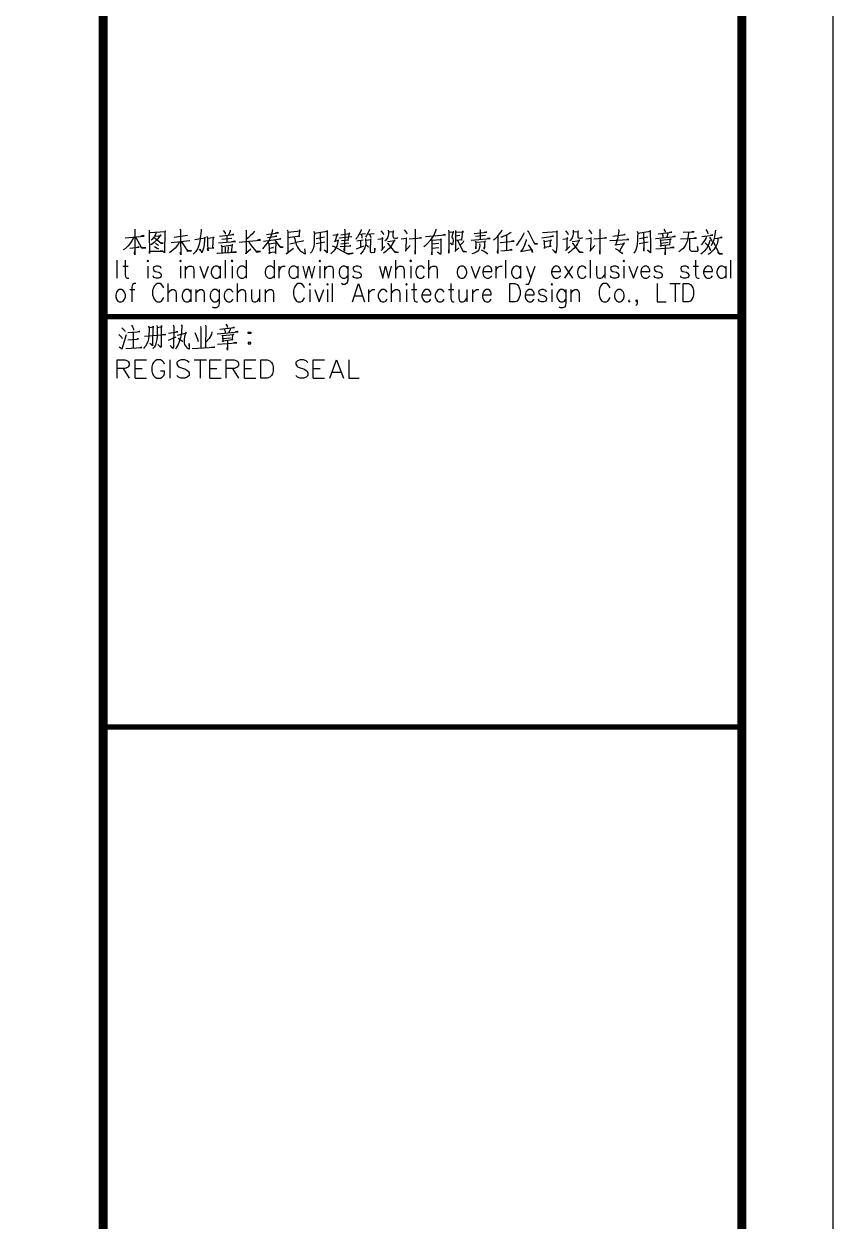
# Model space of a CAD drawing. Extents: x 1417642 to 3570900, y 124798 to 1191112.
# Drawn here: x 1605041 to 1618342, y 594271 to 613964 of the extents above; entities that cross this region are included whole.
import ezdxf

# ---------------------------------------------------------------- set-up
doc = ezdxf.new("R2010")
doc.units = 0
doc.header["$LTSCALE"] = 1000
doc.header["$MEASUREMENT"] = 0
doc.layers.add('PUB_TITLE', color=4, linetype='CONTINUOUS')
doc.layers.add('图戳', color=211, linetype='CONTINUOUS')

msp = doc.modelspace()

# ---------------------------------------------------------------- linework, layer by layer
at = {"layer": 'PUB_TITLE'}
msp.add_lwpolyline([(1417642.3, 507748.4), (1618342.3, 507748.4), (1618342.3, 633898.4), (1417642.3, 633898.4)], close=True, dxfattribs=at)
at = {"layer": 'PUB_TITLE', "const_width": 150}
msp.add_lwpolyline([(1421392.3, 509248.4), (1616842.3, 509248.4), (1616842.3, 632398.4), (1421392.3, 632398.4)], close=True, dxfattribs=at)
at = {"layer": '图戳'}
for p, q in [((1616842.3, 509248.4), (1616842.3, 632398.4)), ((1616842.3, 602398.4), (1606342.3, 602398.4))]:
    msp.add_line(p, q, dxfattribs=at)
for points, const_width in [([(1606342.3, 632398.4), (1606342.3, 509248.4)], 150), ([(1606342.3, 609148.4), (1616842.3, 609148.4)], 90), ([(1606342.3, 609148.4), (1616842.3, 609148.4)], 90), ([(1606342.3, 609148.4), (1616842.3, 609148.4)], 90), ([(1606342.3, 602398.4), (1616842.3, 602398.4)], 90)]:
    msp.add_lwpolyline(points, dxfattribs=dict(at, const_width=const_width))
for points in [[(1606704.4, 610443.4), (1607015.1, 610474.1), (1607004.8, 610481), (1606963.8, 610470.7)], [(1606861.4, 610586.8), (1606864.8, 610313.6), (1606864.8, 610166.8), (1606858, 610187.3), (1606864.8, 610231.7)], [(1607097, 610573.1), (1607100.4, 610532.2), (1607107.3, 610187.3), (1607103.8, 610224.9), (1607329.2, 610224.9), (1607315.5, 610228.3), (1607281.4, 610224.9)], [(1607103.8, 610532.2), (1607370.2, 610549.2), (1607359.9, 610559.5), (1607356.5, 610532.2), (1607353.1, 610231.7), (1607349.7, 610197.6), (1607325.8, 610224.9)], [(1607192.6, 610477.5), (1607206.3, 610474.1), (1607295, 610484.4), (1607284.8, 610494.6), (1607243.8, 610429.7), (1607213.1, 610399), (1607185.8, 610371.7), (1607155.1, 610347.8), (1607124.3, 610330.7)], [(1607209.7, 610528.8), (1607209.7, 610511.7), (1607182.4, 610460.5), (1607144.8, 610419.5), (1607131.2, 610405.8)], [(1607510.1, 610453.6), (1607728.7, 610487.8)], [(1607605.7, 610590.2), (1607612.6, 610573.1), (1607616, 610429.7), (1607619.4, 610166.8), (1607616, 610180.5), (1607616, 610211.2)], [(1607954, 610586.8), (1607954, 610559.5), (1607950.6, 610511.7), (1607940.4, 610443.4), (1607940.4, 610436.6), (1607930.1, 610388.8), (1607916.5, 610320.5), (1607892.6, 610265.8), (1607868.7, 610221.5), (1607841.3, 610190.7), (1607824.3, 610173.7)], [(1608046.2, 610474.1), (1608056.4, 610436.6), (1608059.9, 610313.6), (1608066.7, 610231.7), (1608059.9, 610265.8), (1608063.3, 610272.7), (1608162.3, 610282.9), (1608148.6, 610279.5), (1608155.5, 610460.5), (1608162.3, 610446.8), (1608152, 610443.4), (1608056.4, 610433.2)], [(1608257.9, 610474.1), (1608493.5, 610498), (1608476.4, 610501.4), (1608455.9, 610494.6)], [(1608315.9, 610566.3), (1608346.7, 610528.8), (1608350.1, 610504.9)], [(1608377.4, 610481), (1608374, 610371.7)], [(1608432, 610573.1), (1608432, 610556.1), (1608401.3, 610487.8)], [(1608688.1, 610576.6), (1608691.5, 610559.5), (1608691.5, 610180.5), (1608681.3, 610187.3), (1608770, 610265.8)], [(1608831.5, 610552.7), (1608797.4, 610511.7), (1608763.2, 610481), (1608729.1, 610446.8), (1608691.5, 610416.1)], [(1609125.1, 610580), (1609108.1, 610501.4), (1609097.8, 610467.3), (1609084.2, 610436.6), (1609073.9, 610405.8), (1609053.4, 610381.9), (1609029.5, 610344.4), (1609005.6, 610317.1), (1608985.2, 610289.7), (1608961.3, 610265.8)], [(1609026.1, 610501.4), (1609224.2, 610528.8), (1609207.1, 610532.2), (1609172.9, 610521.9)], [(1609046.6, 610450.2), (1609200.3, 610474.1), (1609186.6, 610474.1), (1609166.1, 610467.3)], [(1609367.6, 610573.1), (1609371, 610566.3), (1609381.2, 610545.8), (1609377.8, 610197.6), (1609350.5, 610180.5), (1609473.4, 610276.1)], [(1609381.2, 610539), (1609582.7, 610562.9), (1609572.4, 610576.6), (1609569, 610559.5), (1609558.8, 610467.3), (1609575.8, 610470.7), (1609381.2, 610446.8)], [(1609808, 610552.7), (1609814.8, 610515.1), (1609811.4, 610474.1), (1609811.4, 610405.8), (1609811.4, 610341), (1609804.6, 610303.4), (1609794.4, 610265.8), (1609777.3, 610231.7), (1609767, 610211.2), (1609753.4, 610194.1)], [(1609814.8, 610521.9), (1610026.5, 610556.1), (1610023.1, 610566.3), (1610023.1, 610518.5), (1610026.5, 610381.9), (1610026.5, 610310.2), (1610026.5, 610300), (1610026.5, 610252.2), (1610026.5, 610218), (1610026.5, 610201), (1609978.7, 610248.8), (1610023.1, 610211.2)], [(1609910.4, 610535.6), (1609917.3, 610269.3), (1609917.3, 610224.9), (1609913.9, 610245.4), (1609917.3, 610282.9)], [(1610118.7, 610491.2), (1610204.1, 610501.4), (1610193.8, 610508.3), (1610187, 610481), (1610152.9, 610381.9), (1610146, 610388.8), (1610214.3, 610405.8), (1610207.5, 610409.3), (1610197.3, 610358), (1610183.6, 610310.2), (1610166.5, 610279.5), (1610152.9, 610255.6), (1610125.6, 610221.5), (1610105.1, 610197.6), (1610088, 610183.9)], [(1610251.9, 610494.6), (1610398.7, 610515.1), (1610385, 610528.8), (1610368, 610405.8), (1610374.8, 610405.8), (1610262.1, 610395.6)], [(1610313.3, 610586.8), (1610316.8, 610562.9), (1610313.3, 610228.3), (1610306.5, 610252.2), (1610313.3, 610279.5)], [(1610586.5, 610583.4), (1610586.5, 610566.3), (1610542.1, 610487.8), (1610525, 610457.1), (1610504.5, 610436.6), (1610494.3, 610419.5)], [(1610555.8, 610504.9), (1610658.2, 610515.1)], [(1610583.1, 610504.9), (1610593.3, 610470.7), (1610596.7, 610460.5), (1610596.7, 610440)], [(1610719.7, 610583.4), (1610716.2, 610566.3), (1610695.8, 610521.9), (1610671.9, 610481), (1610654.8, 610453.6)], [(1610688.9, 610504.9), (1610798.2, 610515.1)], [(1610719.7, 610504.9), (1610740.1, 610467.3), (1610743.6, 610450.2)], [(1610907.4, 610562.9), (1610945, 610518.5), (1610951.8, 610498)], [(1611030.4, 610569.7), (1611033.8, 610542.4), (1611033.8, 610508.3), (1611026.9, 610477.5), (1611016.7, 610446.8), (1611006.5, 610426.3), (1610992.8, 610409.3), (1610975.7, 610395.6)], [(1611037.2, 610545.8), (1611122.5, 610549.2), (1611115.7, 610559.5), (1611105.5, 610535.6), (1611105.5, 610511.7), (1611105.5, 610491.2), (1611105.5, 610467.3), (1611108.9, 610457.1), (1611115.7, 610446.8), (1611129.4, 610443.4), (1611146.5, 610440), (1611166.9, 610440), (1611180.6, 610443.4), (1611187.4, 610450.2)], [(1611289.9, 610576.6), (1611317.2, 610545.8), (1611327.4, 610528.8), (1611334.2, 610508.3)], [(1611470.8, 610586.8), (1611474.2, 610562.9), (1611474.2, 610173.7), (1611470.8, 610201), (1611474.2, 610235.1)], [(1611812.3, 610590.2), (1611812.3, 610573.1), (1611791.8, 610518.5), (1611774.7, 610477.5), (1611754.2, 610450.2), (1611720.1, 610402.4), (1611668.8, 610347.8), (1611634.7, 610313.6), (1611614.2, 610296.6)], [(1611641.5, 610467.3), (1611969.3, 610494.6), (1611952.2, 610501.4)], [(1611952.2, 610501.4), (1611924.9, 610491.2)], [(1612020.5, 610569.7), (1612027.4, 610532.2), (1612027.4, 610190.7), (1612023.9, 610218), (1612027.4, 610248.8)], [(1612030.8, 610535.6), (1612109.3, 610542.4), (1612099.1, 610545.8), (1612075.2, 610463.9), (1612075.2, 610457.1), (1612082, 610446.8), (1612092.2, 610429.7), (1612095.6, 610405.8), (1612095.6, 610388.8), (1612092.2, 610364.9), (1612092.2, 610347.8), (1612082, 610330.7), (1612051.3, 610361.5), (1612082, 610334.1)], [(1612136.6, 610566.3), (1612136.6, 610539), (1612136.6, 610231.7), (1612126.4, 610218), (1612187.8, 610279.5)], [(1612140, 610539), (1612266.4, 610545.8), (1612252.7, 610556.1), (1612235.6, 610412.7), (1612245.9, 610412.7), (1612143.4, 610399)], [(1612208.3, 610481), (1612140, 610474.1)], [(1612440.5, 610518.5), (1612648.8, 610535.6), (1612635.1, 610539), (1612607.8, 610532.2)], [(1612628.3, 610484.4), (1612464.4, 610467.3)], [(1612539.5, 610583.4), (1612542.9, 610573.1), (1612539.5, 610426.3)], [(1612894.6, 610573.1), (1612884.4, 610545.8), (1612874.1, 610535.6), (1612836.6, 610491.2), (1612812.7, 610457.1), (1612785.3, 610429.7), (1612758, 610405.8)], [(1612829.7, 610481), (1612833.1, 610187.3), (1612826.3, 610214.6), (1612829.7, 610248.8)], [(1613044.8, 610539), (1613038, 610528.8), (1613014.1, 610511.7), (1612973.1, 610491.2), (1612928.8, 610470.7), (1612898, 610457.1), (1612880.9, 610453.6)], [(1612973.1, 610487.8), (1612973.1, 610241.9)], [(1613256.5, 610528.8), (1613253.1, 610504.9), (1613215.6, 610436.6), (1613184.8, 610388.8), (1613154.1, 610347.8), (1613130.2, 610320.5)], [(1613311.2, 610562.9), (1613328.2, 610556.1), (1613434.1, 610344.4), (1613440.9, 610344.4), (1613485.3, 610344.4), (1613437.5, 610351.2), (1613420.4, 610375.1)], [(1613563.8, 610532.2), (1613809.7, 610549.2), (1613802.8, 610559.5), (1613799.4, 610511.7), (1613799.4, 610323.9), (1613796, 610252.2), (1613792.6, 610218), (1613785.8, 610201), (1613782.3, 610194.1), (1613727.7, 610255.6), (1613782.3, 610204.4)], [(1613942.8, 610562.9), (1613983.8, 610518.5), (1613987.2, 610498)], [(1614069.2, 610569.7), (1614072.6, 610542.4), (1614072.6, 610508.3), (1614065.7, 610477.5), (1614055.5, 610446.8), (1614041.8, 610426.3), (1614028.2, 610409.3), (1614014.5, 610395.6)], [(1614072.6, 610545.8), (1614157.9, 610549.2), (1614154.5, 610559.5), (1614144.3, 610535.6), (1614144.3, 610511.7), (1614144.3, 610491.2), (1614144.3, 610467.3), (1614147.7, 610457.1), (1614154.5, 610446.8), (1614164.8, 610443.4), (1614181.8, 610440), (1614202.3, 610440), (1614216, 610443.4), (1614226.2, 610450.2)], [(1614328.6, 610576.6), (1614352.5, 610545.8), (1614366.2, 610528.8), (1614373, 610508.3)], [(1614506.2, 610586.8), (1614509.6, 610562.9), (1614509.6, 610173.7), (1614506.2, 610201), (1614509.6, 610235.1)], [(1614724.7, 610474.1), (1614926.2, 610498), (1614912.5, 610498), (1614892, 610491.2)], [(1614816.9, 610580), (1614820.3, 610552.7), (1614796.4, 610429.7), (1614765.7, 610320.5), (1614762.3, 610327.3), (1614912.5, 610351.2), (1614909.1, 610361.5), (1614834, 610228.3)], [(1615120.8, 610552.7), (1615131, 610515.1), (1615127.6, 610474.1), (1615127.6, 610405.8), (1615124.2, 610341), (1615117.4, 610303.4), (1615107.1, 610265.8), (1615093.5, 610231.7), (1615079.8, 610211.2), (1615066.1, 610194.1)], [(1615131, 610521.9), (1615342.7, 610556.1), (1615335.9, 610566.3), (1615335.9, 610518.5), (1615339.3, 610381.9), (1615339.3, 610310.2), (1615339.3, 610300), (1615342.7, 610252.2), (1615339.3, 610218), (1615339.3, 610201), (1615291.5, 610248.8), (1615335.9, 610211.2)], [(1615226.6, 610535.6), (1615233.5, 610269.3), (1615233.5, 610224.9), (1615230, 610245.4), (1615233.5, 610282.9)], [(1615465.6, 610511.7), (1615694.4, 610539), (1615680.7, 610539), (1615653.4, 610532.2)], [(1615533.9, 610515.1), (1615544.2, 610477.5), (1615544.2, 610450.2)], [(1615561.2, 610590.2), (1615578.3, 610562.9), (1615581.7, 610556.1), (1615581.7, 610539)], [(1615622.7, 610521.9), (1615626.1, 610508.3), (1615609, 610457.1)], [(1615967.5, 610532.2), (1615967.5, 610515.1), (1615957.3, 610440), (1615947.1, 610395.6), (1615930, 610351.2), (1615916.3, 610323.9), (1615895.8, 610293.2), (1615871.9, 610265.8), (1615844.6, 610248.8), (1615824.1, 610228.3), (1615807.1, 610214.6)], [(1615878.8, 610535.6), (1616059.7, 610545.8), (1616049.5, 610545.8), (1616022.2, 610545.8)], [(1616182.6, 610467.3), (1616367, 610491.2), (1616353.4, 610494.6), (1616326, 610484.4)], [(1616288.5, 610511.7), (1616281.7, 610539), (1616257.8, 610583.4)], [(1616346.5, 610320.5), (1616370.4, 610378.5), (1616387.5, 610416.1), (1616397.8, 610463.9), (1616404.6, 610504.9), (1616411.4, 610545.8), (1616414.8, 610573.1)], [(1606847.8, 610453.6), (1606813.6, 610395.6), (1606782.9, 610344.4), (1606748.7, 610306.8), (1606707.8, 610269.3), (1606670.2, 610245.4)], [(1606779.5, 610272.7), (1606936.5, 610289.7), (1606926.3, 610296.6), (1606895.6, 610286.3)], [(1606878.5, 610450.2), (1606970.7, 610279.5), (1607042.4, 610282.9), (1606974.1, 610286.3), (1606957, 610306.8)], [(1607185.8, 610440), (1607196, 610440), (1607295, 610354.6), (1607329.2, 610354.6), (1607295, 610361.5), (1607278, 610368.3)], [(1607189.2, 610300), (1607230.2, 610276.1), (1607250.7, 610262.4)], [(1607202.9, 610358), (1607237, 610334.1), (1607254.1, 610317.1)], [(1607595.5, 610381.9), (1607575, 610341), (1607551.1, 610303.4), (1607527.2, 610276.1), (1607493.1, 610248.8), (1607469.2, 610228.3), (1607435, 610201)], [(1607462.3, 610368.3), (1607766.2, 610402.4)], [(1607629.6, 610381.9), (1607708.2, 610265.8), (1607732.1, 610228.3), (1607797, 610231.7), (1607735.5, 610235.1), (1607711.6, 610255.6)], [(1607851.6, 610419.5), (1608015.5, 610443.4), (1608022.3, 610443.4), (1608015.5, 610453.6), (1608008.6, 610405.8), (1608001.8, 610334.1), (1607991.6, 610272.7), (1607977.9, 610228.3), (1607964.3, 610201), (1607957.4, 610218), (1607940.4, 610241.9), (1607926.7, 610259), (1607967.7, 610211.2), (1607974.5, 610224.9)], [(1608237.4, 610361.5), (1608517.4, 610385.4), (1608500.3, 610388.8), (1608459.3, 610378.5)], [(1608285.2, 610330.7), (1608292, 610303.4), (1608295.5, 610197.6)], [(1608455.9, 610436.6), (1608292, 610416.1)], [(1608292, 610303.4), (1608476.4, 610327.3), (1608466.2, 610337.5), (1608445.7, 610207.8)], [(1608346.7, 610289.7), (1608346.7, 610201)], [(1608397.9, 610296.6), (1608394.5, 610201)], [(1608578.8, 610371.7), (1608735.9, 610388.8), (1608927.1, 610409.3), (1608916.9, 610416.1), (1608879.3, 610405.8)], [(1608735.9, 610381.9), (1608759.8, 610341), (1608797.4, 610289.7), (1608834.9, 610245.4), (1608865.7, 610211.2), (1608930.5, 610218), (1608865.7, 610221.5)], [(1608981.7, 610392.2), (1609265.1, 610426.3), (1609254.9, 610429.7), (1609213.9, 610416.1)], [(1609053.4, 610368.3), (1609067.1, 610344.4), (1609070.5, 610269.3), (1609077.3, 610180.5), (1609073.9, 610204.4), (1609162.7, 610214.6), (1609179.8, 610187.3), (1609183.2, 610214.6), (1609183.2, 610265.8), (1609186.6, 610354.6), (1609176.4, 610354.6), (1609067.1, 610341)], [(1609073.9, 610272.7), (1609145.6, 610286.3), (1609135.4, 610286.3), (1609118.3, 610279.5)], [(1609162.7, 610409.3), (1609251.5, 610293.2), (1609302.7, 610293.2), (1609251.5, 610296.6), (1609237.8, 610310.2)], [(1609412, 610347.8), (1609511, 610368.3), (1609497.3, 610426.3), (1609483.7, 610450.2)], [(1609633.9, 610388.8), (1609623.6, 610399), (1609627.1, 610392.2), (1609511, 610368.3), (1609517.8, 610334.1), (1609531.5, 610303.4), (1609548.5, 610276.1), (1609562.2, 610259), (1609589.5, 610228.3), (1609620.2, 610207.8), (1609651, 610187.3), (1609668, 610180.5), (1609661.2, 610265.8)], [(1609842.2, 610351.2), (1609985.6, 610378.5)], [(1609982.2, 610457.1), (1609845.6, 610429.7)], [(1610108.5, 610313.6), (1610139.2, 610300), (1610163.1, 610289.7), (1610200.7, 610269.3), (1610241.6, 610248.8), (1610289.4, 610218), (1610330.4, 610197.6), (1610337.2, 610194.1), (1610371.4, 610173.7), (1610453.3, 610190.7), (1610449.9, 610190.7), (1610374.8, 610180.5), (1610340.7, 610190.7)], [(1610224.6, 610443.4), (1610432.8, 610467.3)], [(1610238.2, 610300), (1610412.4, 610313.6), (1610405.5, 610317.1), (1610395.3, 610310.2)], [(1610251.9, 610344.4), (1610381.6, 610361.5)], [(1610508, 610265.8), (1610627.5, 610313.6)], [(1610514.8, 610395.6), (1610617.2, 610412.7)], [(1610654.8, 610433.2), (1610658.2, 610405.8), (1610661.6, 610361.5), (1610654.8, 610320.5), (1610644.5, 610279.5), (1610630.9, 610255.6), (1610617.2, 610231.7), (1610593.3, 610204.4), (1610579.7, 610183.9), (1610569.4, 610177.1)], [(1610572.8, 610402.4), (1610572.8, 610289.7)], [(1610661.6, 610405.8), (1610747, 610419.5), (1610736.7, 610426.3), (1610736.7, 610405.8), (1610733.3, 610248.8), (1610733.3, 610224.9), (1610740.1, 610211.2), (1610750.4, 610204.4), (1610760.6, 610204.4), (1610801.6, 610207.8), (1610808.4, 610211.2), (1610808.4, 610276.1), (1610801.6, 610211.2)], [(1610661.6, 610337.5), (1610699.2, 610303.4), (1610706, 610289.7)], [(1610859.6, 610422.9), (1610945, 610436.6), (1610931.3, 610450.2), (1610931.3, 610422.9), (1610927.9, 610248.8), (1610910.9, 610235.1), (1610975.7, 610303.4)], [(1611016.7, 610385.4), (1611143, 610402.4), (1611132.8, 610409.3), (1611119.1, 610385.4), (1611102.1, 610351.2), (1611088.4, 610323.9), (1611071.3, 610300), (1611047.4, 610269.3), (1611016.7, 610245.4), (1610989.4, 610221.5), (1610968.9, 610204.4), (1610948.4, 610194.1)], [(1611016.7, 610354.6), (1611020.1, 610354.6), (1611139.6, 610207.8), (1611197.7, 610204.4), (1611139.6, 610214.6), (1611122.5, 610228.3)], [(1611242.1, 610426.3), (1611330.8, 610440), (1611324, 610446.8), (1611317.2, 610241.9), (1611306.9, 610228.3), (1611392.3, 610320.5)], [(1611371.8, 610426.3), (1611576.7, 610443.4), (1611566.4, 610446.8), (1611539.1, 610440)], [(1611744, 610419.5), (1611747.4, 610405.8), (1611747.4, 610187.3), (1611747.4, 610166.8), (1611744, 610187.3), (1611747.4, 610211.2)], [(1611747.4, 610405.8), (1611894.2, 610419.5), (1611894.2, 610426.3), (1611901, 610419.5), (1611894.2, 610416.1), (1611894.2, 610183.9), (1611890.8, 610170.2), (1611839.6, 610214.6), (1611890.8, 610177.1)], [(1611863.5, 610351.2), (1611750.8, 610341)], [(1611750.8, 610276.1), (1611863.5, 610286.3)], [(1612170.8, 610402.4), (1612262.9, 610218), (1612317.6, 610214.6), (1612262.9, 610224.9), (1612249.3, 610245.4)], [(1612266.4, 610395.6), (1612259.5, 610375.1), (1612204.9, 610320.5)], [(1612392.7, 610409.3), (1612703.4, 610436.6), (1612686.3, 610440), (1612659, 610436.6)], [(1612532.7, 610347.8), (1612536.1, 610320.5), (1612525.9, 610269.3), (1612519, 610248.8), (1612502, 610228.3), (1612474.6, 610207.8), (1612443.9, 610194.1), (1612402.9, 610180.5)], [(1612461, 610395.6), (1612467.8, 610368.3), (1612471.2, 610262.4), (1612467.8, 610276.1), (1612471.2, 610300)], [(1612471.2, 610371.7), (1612628.3, 610385.4), (1612618, 610395.6), (1612614.6, 610368.3), (1612611.2, 610289.7), (1612607.8, 610259), (1612607.8, 610279.5), (1612611.2, 610303.4)], [(1612867.3, 610368.3), (1613099.5, 610392.2), (1613085.8, 610395.6), (1613055.1, 610388.8)], [(1613297.5, 610416.1), (1613297.5, 610399), (1613270.2, 610330.7), (1613273.6, 610334.1), (1613246.3, 610276.1), (1613212.1, 610221.5), (1613201.9, 610221.5), (1613379.4, 610252.2)], [(1613328.2, 610327.3), (1613396.5, 610235.1), (1613403.3, 610204.4), (1613389.7, 610241.9)], [(1613557, 610446.8), (1613744.8, 610470.7), (1613727.7, 610470.7), (1613690.2, 610463.9)], [(1613587.7, 610405.8), (1613594.6, 610368.3), (1613598, 610269.3), (1613598, 610293.2), (1613710.6, 610310.2), (1613693.6, 610310.2), (1613703.8, 610412.7), (1613714.1, 610399), (1613598, 610381.9)], [(1613898.4, 610422.9), (1613983.8, 610436.6), (1613970.1, 610450.2), (1613966.7, 610422.9), (1613963.3, 610248.8), (1613946.2, 610235.1), (1614014.5, 610303.4)], [(1614055.5, 610385.4), (1614178.4, 610402.4), (1614168.2, 610409.3), (1614157.9, 610385.4), (1614140.9, 610351.2), (1614123.8, 610323.9), (1614110.1, 610300), (1614082.8, 610269.3), (1614055.5, 610245.4), (1614028.2, 610221.5), (1614004.3, 610204.4), (1613987.2, 610194.1)], [(1614052.1, 610354.6), (1614058.9, 610354.6), (1614175, 610207.8), (1614236.5, 610204.4), (1614175, 610214.6), (1614157.9, 610228.3)], [(1614280.8, 610426.3), (1614369.6, 610440), (1614362.8, 610446.8), (1614356, 610241.9), (1614342.3, 610228.3), (1614427.7, 610320.5)], [(1614410.6, 610426.3), (1614615.4, 610443.4), (1614601.8, 610446.8), (1614577.9, 610440)], [(1614670.1, 610402.4), (1614984.2, 610419.5), (1614970.5, 610422.9), (1614950.1, 610419.5)], [(1615154.9, 610351.2), (1615301.7, 610378.5)], [(1615294.9, 610457.1), (1615158.3, 610429.7)], [(1615421.2, 610433.2), (1615428.1, 610433.2), (1615752.4, 610467.3), (1615738.8, 610470.7), (1615708, 610463.9)], [(1615431.5, 610265.8), (1615728.5, 610286.3), (1615711.5, 610289.7), (1615670.5, 610279.5)], [(1615496.4, 610416.1), (1615503.2, 610399), (1615513.4, 610300), (1615506.6, 610320.5), (1615667.1, 610337.5), (1615660.2, 610334.1), (1615670.5, 610433.2), (1615673.9, 610416.1), (1615503.2, 610402.4)], [(1615510, 610358), (1615632.9, 610371.7)], [(1615585.1, 610320.5), (1615585.1, 610166.8), (1615581.7, 610190.7), (1615585.1, 610214.6)], [(1615834.4, 610429.7), (1616097.3, 610440), (1616087, 610446.8), (1616056.3, 610440)], [(1615981.2, 610426.3), (1615984.6, 610409.3), (1615981.2, 610354.6), (1615981.2, 610293.2), (1615984.6, 610265.8), (1615988, 610248.8), (1616001.7, 610231.7), (1616015.3, 610228.3), (1616042.7, 610224.9), (1616066.6, 610224.9), (1616114.4, 610228.3), (1616124.6, 610235.1), (1616114.4, 610300), (1616117.8, 610231.7)], [(1616315.8, 610405.8), (1616312.4, 610378.5), (1616295.3, 610327.3), (1616264.6, 610269.3), (1616223.6, 610224.9), (1616196.3, 610197.6), (1616169, 610173.7)], [(1616254.3, 610460.5), (1616250.9, 610436.6), (1616206.5, 610368.3), (1616172.4, 610327.3)], [(1616237.3, 610364.9), (1616271.4, 610327.3), (1616305.6, 610289.7), (1616319.2, 610262.4), (1616326, 610238.5), (1616319.2, 610265.8)], [(1616445.6, 610433.2), (1616445.6, 610395.6), (1616435.3, 610347.8), (1616414.8, 610300), (1616384.1, 610255.6), (1616349.9, 610218), (1616319.2, 610187.3), (1616291.9, 610170.2)], [(1616309, 610457.1), (1616326, 610429.7), (1616343.1, 610409.3), (1616349.9, 610385.4)], [(1616377.3, 610371.7), (1616469.5, 610180.5), (1616527.5, 610180.5), (1616472.9, 610187.3), (1616449, 610214.6)], [(1616394.3, 610433.2), (1616517.3, 610450.2), (1616503.6, 610453.6), (1616483.1, 610443.4)], [(1606571.2, 609781), (1606571.2, 610078.1)], [(1606704.4, 610078.1), (1606704.4, 609835.6), (1606714.6, 609794.7), (1606738.5, 609781), (1606762.4, 609781)], [(1607066.3, 610064.4), (1607079.9, 610050.7), (1607090.2, 610064.4), (1607079.9, 610078.1), (1607066.3, 610064.4), (1607066.3, 610064.4)], [(1607602.3, 610064.4), (1607612.6, 610050.7), (1607626.2, 610064.4), (1607612.6, 610078.1), (1607602.3, 610064.4), (1607602.3, 610064.4)], [(1608213.5, 610190.7), (1608227.2, 610190.7), (1608312.5, 610197.6), (1608315.9, 610197.6), (1608534.5, 610211.2), (1608520.8, 610214.6), (1608469.6, 610207.8)], [(1608353.5, 609781), (1608353.5, 610078.1)], [(1608449.1, 610064.4), (1608462.8, 610050.7), (1608473, 610064.4), (1608462.8, 610078.1), (1608449.1, 610064.4), (1608449.1, 610064.4)], [(1608691.5, 610078.1), (1608691.5, 609781)], [(1608834.9, 610245.4), (1608865.7, 610218)], [(1609152.5, 610078.1), (1609152.5, 609781)], [(1609893.4, 610064.4), (1609907, 610050.7), (1609917.3, 610064.4), (1609907, 610078.1), (1609893.4, 610064.4), (1609893.4, 610064.4)], [(1611156.7, 609781), (1611156.7, 610078.1)], [(1611385.5, 610064.4), (1611399.1, 610050.7), (1611409.4, 610064.4), (1611399.1, 610078.1), (1611385.5, 610064.4), (1611385.5, 610064.4)], [(1611699.6, 609781), (1611699.6, 610078.1)], [(1612556.6, 610248.8), (1612590.7, 610231.7), (1612621.5, 610214.6), (1612645.4, 610201), (1612652.2, 610190.7), (1612659, 610177.1)], [(1612880.9, 610231.7), (1613068.7, 610248.8), (1613051.7, 610252.2), (1613031.2, 610245.4)], [(1612962.9, 609781), (1612962.9, 610078.1)], [(1614356, 609781), (1614356, 610078.1)], [(1614762.3, 610269.3), (1614803.2, 610245.4), (1614827.1, 610228.3), (1614854.5, 610211.2), (1614871.5, 610197.6), (1614881.8, 610180.5)], [(1614892, 610064.4), (1614902.3, 610050.7), (1614915.9, 610064.4), (1614902.3, 610078.1), (1614892, 610064.4), (1614892, 610064.4)], [(1616080.2, 610078.1), (1616080.2, 609835.6), (1616093.9, 609794.7), (1616117.8, 609781), (1616141.7, 609781)], [(1616664.1, 609781), (1616664.1, 610078.1)], [(1606666.8, 609979), (1606752.2, 609979)], [(1607079.9, 609979), (1607079.9, 609781)], [(1607298.5, 609938.1), (1607284.8, 609965.4), (1607250.7, 609979), (1607213.1, 609979), (1607175.5, 609965.4), (1607165.3, 609938.1), (1607175.5, 609907.3), (1607199.4, 609893.7), (1607260.9, 609880), (1607284.8, 609866.4), (1607298.5, 609835.6), (1607298.5, 609822), (1607284.8, 609794.7), (1607250.7, 609781), (1607213.1, 609781), (1607175.5, 609794.7), (1607165.3, 609822)], [(1607612.6, 609979), (1607612.6, 609781)], [(1607697.9, 609921), (1607735.5, 609965.4), (1607759.4, 609979), (1607793.5, 609979), (1607820.9, 609965.4), (1607831.1, 609921), (1607831.1, 609781)], [(1607697.9, 609781), (1607697.9, 609979)], [(1607930.1, 609979), (1608001.8, 609781), (1608073.5, 609979)], [(1608268.1, 609938.1), (1608244.2, 609965.4), (1608220.3, 609979), (1608182.8, 609979), (1608158.9, 609965.4), (1608135, 609938.1), (1608121.3, 609893.7), (1608121.3, 609866.4), (1608135, 609822), (1608158.9, 609794.7), (1608182.8, 609781), (1608220.3, 609781), (1608244.2, 609794.7), (1608268.1, 609822)], [(1608268.1, 609979), (1608268.1, 609781)], [(1608462.8, 609979), (1608462.8, 609781)], [(1608691.5, 609938.1), (1608667.6, 609965.4), (1608643.7, 609979), (1608606.2, 609979), (1608582.3, 609965.4), (1608558.4, 609938.1), (1608548.1, 609893.7), (1608548.1, 609866.4), (1608558.4, 609822), (1608582.3, 609794.7), (1608606.2, 609781), (1608643.7, 609781), (1608667.6, 609794.7), (1608691.5, 609822)], [(1609152.5, 609938.1), (1609128.6, 609965.4), (1609104.7, 609979), (1609067.1, 609979), (1609043.2, 609965.4), (1609019.3, 609938.1), (1609009.1, 609893.7), (1609009.1, 609866.4), (1609019.3, 609822), (1609043.2, 609794.7), (1609067.1, 609781), (1609104.7, 609781), (1609128.6, 609794.7), (1609152.5, 609822)], [(1609237.8, 609893.7), (1609251.5, 609938.1), (1609275.4, 609965.4), (1609299.3, 609979), (1609336.8, 609979)], [(1609237.8, 609781), (1609237.8, 609979)], [(1609541.7, 609938.1), (1609517.8, 609965.4), (1609493.9, 609979), (1609456.3, 609979), (1609432.4, 609965.4), (1609408.5, 609938.1), (1609394.9, 609893.7), (1609394.9, 609866.4), (1609408.5, 609822), (1609432.4, 609794.7), (1609456.3, 609781), (1609493.9, 609781), (1609517.8, 609794.7), (1609541.7, 609822)], [(1609541.7, 609979), (1609541.7, 609781)], [(1609627.1, 609979), (1609674.9, 609781), (1609722.7, 609979), (1609773.9, 609781), (1609821.7, 609979)], [(1609907, 609979), (1609907, 609781)], [(1609989, 609921), (1610026.5, 609965.4), (1610050.4, 609979), (1610088, 609979), (1610111.9, 609965.4), (1610125.6, 609921), (1610125.6, 609781)], [(1609989, 609781), (1609989, 609979)], [(1610368, 609938.1), (1610344.1, 609965.4), (1610316.8, 609979), (1610282.6, 609979), (1610258.7, 609965.4), (1610234.8, 609938.1), (1610221.2, 609893.7), (1610221.2, 609866.4), (1610234.8, 609822), (1610258.7, 609794.7), (1610282.6, 609781), (1610316.8, 609781), (1610344.1, 609794.7), (1610368, 609822)], [(1610368, 609979), (1610368, 609750.3), (1610354.3, 609709.3), (1610344.1, 609692.2), (1610316.8, 609678.6), (1610282.6, 609678.6), (1610258.7, 609692.2)], [(1610586.5, 609938.1), (1610572.8, 609965.4), (1610535.3, 609979), (1610501.1, 609979), (1610463.6, 609965.4), (1610449.9, 609938.1), (1610463.6, 609907.3), (1610487.5, 609893.7), (1610548.9, 609880), (1610572.8, 609866.4), (1610586.5, 609835.6), (1610586.5, 609822), (1610572.8, 609794.7), (1610535.3, 609781), (1610501.1, 609781), (1610463.6, 609794.7), (1610449.9, 609822)], [(1610887, 609979), (1610938.2, 609781), (1610986, 609979), (1611033.8, 609781), (1611081.6, 609979)], [(1611156.7, 609921), (1611190.8, 609965.4), (1611214.7, 609979), (1611252.3, 609979), (1611276.2, 609965.4), (1611289.9, 609921), (1611289.9, 609781)], [(1611399.1, 609979), (1611399.1, 609781)], [(1611627.9, 609938.1), (1611604, 609965.4), (1611580.1, 609979), (1611542.5, 609979), (1611518.6, 609965.4), (1611494.7, 609938.1), (1611481.1, 609893.7), (1611481.1, 609866.4), (1611494.7, 609822), (1611518.6, 609794.7), (1611542.5, 609781), (1611580.1, 609781), (1611604, 609794.7), (1611627.9, 609822)], [(1611699.6, 609921), (1611737.1, 609965.4), (1611761, 609979), (1611798.6, 609979), (1611822.5, 609965.4), (1611836.2, 609921), (1611836.2, 609781)], [(1612222, 609979), (1612198.1, 609965.4), (1612174.2, 609938.1), (1612160.5, 609893.7), (1612160.5, 609866.4), (1612174.2, 609822), (1612198.1, 609794.7), (1612222, 609781), (1612259.5, 609781), (1612283.4, 609794.7), (1612307.3, 609822), (1612321, 609866.4), (1612321, 609893.7), (1612307.3, 609938.1), (1612283.4, 609965.4), (1612259.5, 609979), (1612222, 609979), (1612222, 609979)], [(1612392.7, 609979), (1612464.4, 609781), (1612539.5, 609979)], [(1612587.3, 609893.7), (1612730.7, 609893.7), (1612730.7, 609921), (1612720.5, 609951.7), (1612706.8, 609965.4), (1612682.9, 609979), (1612648.8, 609979), (1612621.5, 609965.4), (1612597.6, 609938.1), (1612587.3, 609893.7), (1612587.3, 609866.4), (1612597.6, 609822), (1612621.5, 609794.7), (1612648.8, 609781), (1612682.9, 609781), (1612706.8, 609794.7), (1612730.7, 609822)], [(1612805.8, 609893.7), (1612816.1, 609938.1), (1612840, 609965.4), (1612867.3, 609979), (1612901.4, 609979)], [(1612805.8, 609781), (1612805.8, 609979)], [(1613205.3, 609938.1), (1613181.4, 609965.4), (1613157.5, 609979), (1613120, 609979), (1613096.1, 609965.4), (1613072.2, 609938.1), (1613058.5, 609893.7), (1613058.5, 609866.4), (1613072.2, 609822), (1613096.1, 609794.7), (1613120, 609781), (1613157.5, 609781), (1613181.4, 609794.7), (1613205.3, 609822)], [(1613205.3, 609979), (1613205.3, 609781)], [(1613300.9, 609979), (1613376, 609781), (1613447.7, 609979)], [(1613714.1, 609893.7), (1613860.9, 609893.7), (1613860.9, 609921), (1613847.2, 609951.7), (1613837, 609965.4), (1613813.1, 609979), (1613775.5, 609979), (1613751.6, 609965.4), (1613727.7, 609938.1), (1613714.1, 609893.7), (1613714.1, 609866.4), (1613727.7, 609822), (1613751.6, 609794.7), (1613775.5, 609781), (1613813.1, 609781), (1613837, 609794.7), (1613860.9, 609822)], [(1614065.7, 609781), (1613932.6, 609979)], [(1613932.6, 609781), (1614065.7, 609979)], [(1614284.3, 609938.1), (1614260.4, 609965.4), (1614236.5, 609979), (1614198.9, 609979), (1614175, 609965.4), (1614151.1, 609938.1), (1614140.9, 609893.7), (1614140.9, 609866.4), (1614151.1, 609822), (1614175, 609794.7), (1614198.9, 609781), (1614236.5, 609781), (1614260.4, 609794.7), (1614284.3, 609822)], [(1614455, 609979), (1614455, 609835.6), (1614465.2, 609794.7), (1614492.5, 609781), (1614526.7, 609781), (1614550.6, 609794.7), (1614588.1, 609835.6)], [(1614588.1, 609979), (1614588.1, 609781)], [(1614820.3, 609938.1), (1614806.7, 609965.4), (1614769.1, 609979), (1614735, 609979), (1614697.4, 609965.4), (1614683.7, 609938.1), (1614697.4, 609907.3), (1614721.3, 609893.7), (1614782.8, 609880), (1614806.7, 609866.4), (1614820.3, 609835.6), (1614820.3, 609822), (1614806.7, 609794.7), (1614769.1, 609781), (1614735, 609781), (1614697.4, 609794.7), (1614683.7, 609822)], [(1614902.3, 609979), (1614902.3, 609781)], [(1614987.6, 609979), (1615062.7, 609781), (1615134.4, 609979)], [(1615182.2, 609893.7), (1615329.1, 609893.7), (1615329.1, 609921), (1615315.4, 609951.7), (1615305.2, 609965.4), (1615281.3, 609979), (1615243.7, 609979), (1615219.8, 609965.4), (1615195.9, 609938.1), (1615182.2, 609893.7), (1615182.2, 609866.4), (1615195.9, 609822), (1615219.8, 609794.7), (1615243.7, 609781), (1615281.3, 609781), (1615305.2, 609794.7), (1615329.1, 609822)], [(1615533.9, 609938.1), (1615523.7, 609965.4), (1615486.1, 609979), (1615448.6, 609979), (1615414.4, 609965.4), (1615400.8, 609938.1), (1615414.4, 609907.3), (1615438.3, 609893.7), (1615496.4, 609880), (1615523.7, 609866.4), (1615533.9, 609835.6), (1615533.9, 609822), (1615523.7, 609794.7), (1615486.1, 609781), (1615448.6, 609781), (1615414.4, 609794.7), (1615400.8, 609822)], [(1615971, 609938.1), (1615957.3, 609965.4), (1615923.2, 609979), (1615885.6, 609979), (1615848, 609965.4), (1615837.8, 609938.1), (1615848, 609907.3), (1615875.4, 609893.7), (1615933.4, 609880), (1615957.3, 609866.4), (1615971, 609835.6), (1615971, 609822), (1615957.3, 609794.7), (1615923.2, 609781), (1615885.6, 609781), (1615848, 609794.7), (1615837.8, 609822)], [(1616042.7, 609979), (1616128, 609979)], [(1616213.4, 609893.7), (1616360.2, 609893.7), (1616360.2, 609921), (1616346.5, 609951.7), (1616336.3, 609965.4), (1616309, 609979), (1616274.8, 609979), (1616250.9, 609965.4), (1616227, 609938.1), (1616213.4, 609893.7), (1616213.4, 609866.4), (1616227, 609822), (1616250.9, 609794.7), (1616274.8, 609781), (1616309, 609781), (1616336.3, 609794.7), (1616360.2, 609822)], [(1616578.7, 609938.1), (1616554.8, 609965.4), (1616527.5, 609979), (1616493.4, 609979), (1616469.5, 609965.4), (1616445.6, 609938.1), (1616431.9, 609893.7), (1616431.9, 609866.4), (1616445.6, 609822), (1616469.5, 609794.7), (1616493.4, 609781), (1616527.5, 609781), (1616554.8, 609794.7), (1616578.7, 609822)], [(1616578.7, 609979), (1616578.7, 609781)], [(1606878.5, 609692.2), (1606851.2, 609692.2), (1606827.3, 609678.6), (1606817, 609634.2), (1606817, 609391.8)], [(1607339.4, 609620.5), (1607325.8, 609647.8), (1607301.9, 609678.6), (1607278, 609692.2), (1607230.2, 609692.2), (1607206.3, 609678.6), (1607179, 609647.8), (1607168.7, 609620.5), (1607155.1, 609579.6), (1607155.1, 609507.9), (1607168.7, 609463.5), (1607179, 609436.2), (1607206.3, 609405.4), (1607230.2, 609391.8), (1607278, 609391.8), (1607301.9, 609405.4), (1607325.8, 609436.2), (1607339.4, 609463.5)], [(1607411.1, 609391.8), (1607411.1, 609692.2)], [(1608551.5, 609391.8), (1608551.5, 609692.2)], [(1609654.4, 609620.5), (1609644.1, 609647.8), (1609620.2, 609678.6), (1609592.9, 609692.2), (1609545.1, 609692.2), (1609521.2, 609678.6), (1609497.3, 609647.8), (1609483.7, 609620.5), (1609473.4, 609579.6), (1609473.4, 609507.9), (1609483.7, 609463.5), (1609497.3, 609436.2), (1609521.2, 609405.4), (1609545.1, 609391.8), (1609592.9, 609391.8), (1609620.2, 609405.4), (1609644.1, 609436.2), (1609654.4, 609463.5)], [(1609729.5, 609678.6), (1609739.7, 609664.9), (1609753.4, 609678.6), (1609739.7, 609692.2), (1609729.5, 609678.6), (1609729.5, 609678.6)], [(1610019.7, 609678.6), (1610030, 609664.9), (1610043.6, 609678.6), (1610030, 609692.2), (1610019.7, 609678.6), (1610019.7, 609678.6)], [(1610115.3, 609391.8), (1610115.3, 609692.2)], [(1610443.1, 609391.8), (1610542.1, 609692.2), (1610637.7, 609391.8)], [(1611085, 609391.8), (1611085, 609692.2)], [(1611317.2, 609678.6), (1611327.4, 609664.9), (1611341.1, 609678.6), (1611327.4, 609692.2), (1611317.2, 609678.6), (1611317.2, 609678.6)], [(1611450.3, 609692.2), (1611450.3, 609449.8), (1611464, 609405.4), (1611487.9, 609391.8), (1611511.8, 609391.8)], [(1612058.1, 609692.2), (1612058.1, 609449.8), (1612068.3, 609405.4), (1612092.2, 609391.8), (1612116.1, 609391.8)], [(1613027.8, 609391.8), (1613027.8, 609692.2), (1613113.1, 609692.2), (1613147.3, 609678.6), (1613171.2, 609647.8), (1613184.8, 609620.5), (1613198.5, 609579.6), (1613198.5, 609507.9), (1613184.8, 609463.5), (1613171.2, 609436.2), (1613147.3, 609405.4), (1613113.1, 609391.8), (1613027.8, 609391.8), (1613027.8, 609391.8)], [(1613376, 609781), (1613338.5, 609692.2), (1613328.2, 609678.6), (1613290.7, 609678.6)], [(1613707.2, 609678.6), (1613717.5, 609664.9), (1613731.1, 609678.6), (1613717.5, 609692.2), (1613707.2, 609678.6), (1613707.2, 609678.6)], [(1614676.9, 609620.5), (1614663.3, 609647.8), (1614639.4, 609678.6), (1614615.4, 609692.2), (1614567.6, 609692.2), (1614543.7, 609678.6), (1614519.8, 609647.8), (1614506.2, 609620.5), (1614495.9, 609579.6), (1614495.9, 609507.9), (1614506.2, 609463.5), (1614519.8, 609436.2), (1614543.7, 609405.4), (1614567.6, 609391.8), (1614615.4, 609391.8), (1614639.4, 609405.4), (1614663.3, 609436.2), (1614676.9, 609463.5)], [(1615452, 609692.2), (1615452, 609391.8), (1615598.8, 609391.8)], [(1615660.2, 609692.2), (1615831, 609692.2)], [(1615745.6, 609692.2), (1615745.6, 609391.8)], [(1615878.8, 609391.8), (1615878.8, 609692.2), (1615964.1, 609692.2), (1615998.3, 609678.6), (1616022.2, 609647.8), (1616035.8, 609620.5), (1616049.5, 609579.6), (1616049.5, 609507.9), (1616035.8, 609463.5), (1616022.2, 609436.2), (1615998.3, 609405.4), (1615964.1, 609391.8), (1615878.8, 609391.8), (1615878.8, 609391.8)], [(1606608.8, 609593.2), (1606584.9, 609579.6), (1606561, 609548.8), (1606550.7, 609507.9), (1606550.7, 609477.1), (1606561, 609436.2), (1606584.9, 609405.4), (1606608.8, 609391.8), (1606646.3, 609391.8), (1606670.2, 609405.4), (1606694.1, 609436.2), (1606707.8, 609477.1), (1606707.8, 609507.9), (1606694.1, 609548.8), (1606670.2, 609579.6), (1606646.3, 609593.2), (1606608.8, 609593.2), (1606608.8, 609593.2)], [(1606779.5, 609593.2), (1606864.8, 609593.2)], [(1607411.1, 609535.2), (1607448.7, 609579.6), (1607472.6, 609593.2), (1607506.7, 609593.2), (1607530.6, 609579.6), (1607544.3, 609535.2), (1607544.3, 609391.8)], [(1607786.7, 609548.8), (1607762.8, 609579.6), (1607738.9, 609593.2), (1607701.4, 609593.2), (1607677.5, 609579.6), (1607653.5, 609548.8), (1607639.9, 609507.9), (1607639.9, 609477.1), (1607653.5, 609436.2), (1607677.5, 609405.4), (1607701.4, 609391.8), (1607738.9, 609391.8), (1607762.8, 609405.4), (1607786.7, 609436.2)], [(1607786.7, 609593.2), (1607786.7, 609391.8)], [(1607872.1, 609535.2), (1607909.6, 609579.6), (1607933.5, 609593.2), (1607967.7, 609593.2), (1607991.6, 609579.6), (1608005.2, 609535.2), (1608005.2, 609391.8)], [(1607872.1, 609391.8), (1607872.1, 609593.2)], [(1608247.7, 609548.8), (1608223.7, 609579.6), (1608199.8, 609593.2), (1608162.3, 609593.2), (1608138.4, 609579.6), (1608114.5, 609548.8), (1608100.8, 609507.9), (1608100.8, 609477.1), (1608114.5, 609436.2), (1608138.4, 609405.4), (1608162.3, 609391.8), (1608199.8, 609391.8), (1608223.7, 609405.4), (1608247.7, 609436.2)], [(1608247.7, 609593.2), (1608247.7, 609364.5), (1608237.4, 609320.1), (1608223.7, 609306.4), (1608199.8, 609292.8), (1608162.3, 609292.8), (1608138.4, 609306.4)], [(1608479.8, 609548.8), (1608452.5, 609579.6), (1608428.6, 609593.2), (1608394.5, 609593.2), (1608370.6, 609579.6), (1608343.3, 609548.8), (1608333, 609507.9), (1608333, 609477.1), (1608343.3, 609436.2), (1608370.6, 609405.4), (1608394.5, 609391.8), (1608428.6, 609391.8), (1608452.5, 609405.4), (1608479.8, 609436.2)], [(1608551.5, 609535.2), (1608589.1, 609579.6), (1608613, 609593.2), (1608647.1, 609593.2), (1608671, 609579.6), (1608684.7, 609535.2), (1608684.7, 609391.8)], [(1608780.3, 609593.2), (1608780.3, 609449.8), (1608793.9, 609405.4), (1608817.9, 609391.8), (1608855.4, 609391.8), (1608879.3, 609405.4), (1608913.5, 609449.8)], [(1608913.5, 609593.2), (1608913.5, 609391.8)], [(1609012.5, 609535.2), (1609050, 609579.6), (1609073.9, 609593.2), (1609108.1, 609593.2), (1609132, 609579.6), (1609145.6, 609535.2), (1609145.6, 609391.8)], [(1609012.5, 609391.8), (1609012.5, 609593.2)], [(1609739.7, 609593.2), (1609739.7, 609391.8)], [(1609825.1, 609593.2), (1609896.8, 609391.8), (1609971.9, 609593.2)], [(1610030, 609593.2), (1610030, 609391.8)], [(1610480.6, 609490.8), (1610600.2, 609490.8)], [(1610709.4, 609507.9), (1610723.1, 609548.8), (1610747, 609579.6), (1610770.9, 609593.2), (1610808.4, 609593.2)], [(1610709.4, 609391.8), (1610709.4, 609593.2)], [(1611013.3, 609548.8), (1610989.4, 609579.6), (1610965.5, 609593.2), (1610927.9, 609593.2), (1610904, 609579.6), (1610880.1, 609548.8), (1610866.5, 609507.9), (1610866.5, 609477.1), (1610880.1, 609436.2), (1610904, 609405.4), (1610927.9, 609391.8), (1610965.5, 609391.8), (1610989.4, 609405.4), (1611013.3, 609436.2)], [(1611085, 609535.2), (1611122.5, 609579.6), (1611146.5, 609593.2), (1611184, 609593.2), (1611207.9, 609579.6), (1611218.2, 609535.2), (1611218.2, 609391.8)], [(1611327.4, 609593.2), (1611327.4, 609391.8)], [(1611412.8, 609593.2), (1611498.1, 609593.2)], [(1611583.5, 609507.9), (1611730.3, 609507.9), (1611730.3, 609535.2), (1611716.6, 609562.5), (1611706.4, 609579.6), (1611682.5, 609593.2), (1611644.9, 609593.2), (1611621, 609579.6), (1611597.1, 609548.8), (1611583.5, 609507.9), (1611583.5, 609477.1), (1611597.1, 609436.2), (1611621, 609405.4), (1611644.9, 609391.8), (1611682.5, 609391.8), (1611706.4, 609405.4), (1611730.3, 609436.2)], [(1611948.8, 609548.8), (1611924.9, 609579.6), (1611897.6, 609593.2), (1611863.5, 609593.2), (1611839.6, 609579.6), (1611815.7, 609548.8), (1611802, 609507.9), (1611802, 609477.1), (1611815.7, 609436.2), (1611839.6, 609405.4), (1611863.5, 609391.8), (1611897.6, 609391.8), (1611924.9, 609405.4), (1611948.8, 609436.2)], [(1612020.5, 609593.2), (1612105.9, 609593.2)], [(1612191.2, 609593.2), (1612191.2, 609449.8), (1612201.5, 609405.4), (1612225.4, 609391.8), (1612262.9, 609391.8), (1612286.8, 609405.4), (1612324.4, 609449.8)], [(1612324.4, 609593.2), (1612324.4, 609391.8)], [(1612420, 609507.9), (1612433.7, 609548.8), (1612457.6, 609579.6), (1612481.5, 609593.2), (1612519, 609593.2)], [(1612420, 609391.8), (1612420, 609593.2)], [(1612577.1, 609507.9), (1612723.9, 609507.9), (1612723.9, 609535.2), (1612710.2, 609562.5), (1612700, 609579.6), (1612676.1, 609593.2), (1612638.5, 609593.2), (1612614.6, 609579.6), (1612590.7, 609548.8), (1612577.1, 609507.9), (1612577.1, 609477.1), (1612590.7, 609436.2), (1612614.6, 609405.4), (1612638.5, 609391.8), (1612676.1, 609391.8), (1612700, 609405.4), (1612723.9, 609436.2)], [(1613280.4, 609507.9), (1613427.2, 609507.9), (1613427.2, 609535.2), (1613417, 609562.5), (1613403.3, 609579.6), (1613379.4, 609593.2), (1613341.9, 609593.2), (1613318, 609579.6), (1613294.1, 609548.8), (1613280.4, 609507.9), (1613280.4, 609477.1), (1613294.1, 609436.2), (1613318, 609405.4), (1613341.9, 609391.8), (1613379.4, 609391.8), (1613403.3, 609405.4), (1613427.2, 609436.2)], [(1613632.1, 609548.8), (1613621.9, 609579.6), (1613584.3, 609593.2), (1613550.2, 609593.2), (1613512.6, 609579.6), (1613499, 609548.8), (1613512.6, 609521.5), (1613536.5, 609507.9), (1613598, 609490.8), (1613621.9, 609477.1), (1613632.1, 609449.8), (1613632.1, 609436.2), (1613621.9, 609405.4), (1613584.3, 609391.8), (1613550.2, 609391.8), (1613512.6, 609405.4), (1613499, 609436.2)], [(1613717.5, 609593.2), (1613717.5, 609391.8)], [(1613949.6, 609548.8), (1613925.7, 609579.6), (1613901.8, 609593.2), (1613864.3, 609593.2), (1613840.4, 609579.6), (1613816.5, 609548.8), (1613802.8, 609507.9), (1613802.8, 609477.1), (1613816.5, 609436.2), (1613840.4, 609405.4), (1613864.3, 609391.8), (1613901.8, 609391.8), (1613925.7, 609405.4), (1613949.6, 609436.2)], [(1613949.6, 609593.2), (1613949.6, 609364.5), (1613936, 609320.1), (1613925.7, 609306.4), (1613901.8, 609292.8), (1613864.3, 609292.8), (1613840.4, 609306.4)], [(1614035, 609535.2), (1614069.2, 609579.6), (1614096.5, 609593.2), (1614130.6, 609593.2), (1614154.5, 609579.6), (1614168.2, 609535.2), (1614168.2, 609391.8)], [(1614035, 609391.8), (1614035, 609593.2)], [(1614810.1, 609593.2), (1614786.2, 609579.6), (1614762.3, 609548.8), (1614748.6, 609507.9), (1614748.6, 609477.1), (1614762.3, 609436.2), (1614786.2, 609405.4), (1614810.1, 609391.8), (1614847.6, 609391.8), (1614871.5, 609405.4), (1614895.4, 609436.2), (1614909.1, 609477.1), (1614909.1, 609507.9), (1614895.4, 609548.8), (1614871.5, 609579.6), (1614847.6, 609593.2), (1614810.1, 609593.2), (1614810.1, 609593.2)], [(1614991, 609422.5), (1614980.8, 609405.4), (1614991, 609391.8), (1615004.7, 609405.4)], [(1615124.2, 609405.4), (1615113.9, 609391.8), (1615100.3, 609405.4), (1615113.9, 609422.5), (1615124.2, 609405.4), (1615124.2, 609378.1), (1615113.9, 609350.8), (1615100.3, 609333.7)], [(1606649.7, 608965), (1606680.5, 608934.2), (1606694.1, 608924), (1606697.5, 608903.5)], [(1606748.7, 608886.4), (1606902.4, 608900.1), (1606946.8, 608903.5), (1606933.1, 608906.9), (1606916, 608900.1)], [(1606806.8, 609005.9), (1606827.3, 608982), (1606837.5, 608958.1), (1606844.3, 608944.5), (1606844.3, 608924)], [(1607086.8, 608995.7), (1607097, 608961.6), (1607097, 608917.2), (1607093.6, 608862.5), (1607093.6, 608825), (1607086.8, 608784), (1607076.5, 608739.6), (1607062.9, 608702.1), (1607039, 608664.5), (1607021.9, 608644), (1607004.8, 608623.5)], [(1607100.4, 608968.4), (1607175.5, 608978.6), (1607161.9, 608985.5), (1607155.1, 608708.9), (1607155.1, 608678.2), (1607151.6, 608667.9), (1607110.7, 608712.3), (1607151.6, 608678.2)], [(1607223.3, 609002.5), (1607230.2, 608975.2), (1607230.2, 608900.1), (1607230.2, 608831.8), (1607226.8, 608773.8), (1607216.5, 608726), (1607202.9, 608681.6), (1607182.4, 608647.4), (1607161.9, 608627)], [(1607233.6, 608971.8), (1607312.1, 608985.5), (1607298.5, 608995.7), (1607298.5, 608954.7), (1607298.5, 608831.8), (1607298.5, 608671.3), (1607298.5, 608664.5), (1607298.5, 608650.9), (1607291.6, 608640.6), (1607243.8, 608688.4), (1607291.6, 608647.4)], [(1607414.5, 608876.2), (1607568.2, 608896.7), (1607551.1, 608900.1), (1607534, 608893.3)], [(1607496.5, 609012.8), (1607503.3, 608988.9), (1607499.9, 608650.9), (1607496.5, 608630.4), (1607489.7, 608623.5), (1607445.3, 608671.3), (1607493.1, 608630.4)], [(1607626.2, 609012.8), (1607643.3, 608988.9), (1607636.5, 608995.7), (1607629.6, 608903.5), (1607622.8, 608848.9), (1607612.6, 608804.5), (1607605.7, 608773.8), (1607592.1, 608732.8), (1607575, 608691.8), (1607561.4, 608661.1), (1607544.3, 608633.8), (1607530.6, 608613.3)], [(1607943.8, 608985.5), (1607947.2, 608954.7), (1607947.2, 608633.8)], [(1608025.7, 609009.4), (1608032.5, 608982), (1608025.7, 608637.2)], [(1608131.6, 608900.1), (1608124.7, 608855.7), (1608083.8, 608790.8), (1608029.1, 608726)], [(1608216.9, 608866), (1608220.3, 608866), (1608561.8, 608900.1), (1608548.1, 608903.5), (1608517.4, 608896.7)], [(1608261.3, 608941.1), (1608500.3, 608968.4), (1608486.7, 608968.4), (1608459.3, 608961.6)], [(1608333, 608944.5), (1608346.7, 608910.3), (1608346.7, 608883)], [(1608360.3, 609023), (1608380.8, 608995.7), (1608384.2, 608988.9), (1608384.2, 608968.4)], [(1608428.6, 608951.3), (1608432, 608937.7), (1608411.5, 608889.9)], [(1606601.9, 608852.3), (1606619, 608838.6), (1606639.5, 608818.2), (1606649.7, 608804.5), (1606653.1, 608790.8)], [(1606608.8, 608654.3), (1606653.1, 608620.1), (1606728.3, 608852.3)], [(1606748.7, 608766.9), (1606892.1, 608780.6), (1606926.3, 608784), (1606916, 608784), (1606902.4, 608784)], [(1606834.1, 608889.9), (1606834.1, 608633.8)], [(1607021.9, 608828.4), (1607373.6, 608852.3), (1607359.9, 608855.7), (1607318.9, 608848.9)], [(1607414.5, 608763.5), (1607540.9, 608818.2)], [(1607564.8, 608845.5), (1607711.6, 608879.6), (1607701.4, 608886.4), (1607691.1, 608855.7), (1607680.9, 608821.6), (1607677.5, 608766.9), (1607677.5, 608739.6), (1607677.5, 608715.7), (1607680.9, 608691.8), (1607691.1, 608671.3), (1607708.2, 608650.9), (1607725.3, 608637.2), (1607742.3, 608627), (1607756, 608620.1), (1607762.8, 608620.1), (1607759.4, 608705.5), (1607756, 608620.1)], [(1607575, 608794.3), (1607626.2, 608760.1), (1607636.5, 608749.9), (1607646.7, 608736.2)], [(1607848.2, 608886.4), (1607896, 608777.2), (1607902.8, 608739.6)], [(1608223.7, 608695.2), (1608537.9, 608719.1), (1608520.8, 608722.6), (1608479.8, 608712.3)], [(1608295.5, 608848.9), (1608302.3, 608828.4), (1608312.5, 608732.8), (1608305.7, 608753.3), (1608476.4, 608770.4), (1608466.2, 608766.9), (1608479.8, 608866), (1608483.2, 608848.9), (1608302.3, 608831.8)], [(1608309.1, 608787.4), (1608438.9, 608801.1)], [(1608387.6, 608753.3), (1608387.6, 608599.6), (1608384.2, 608623.5), (1608387.6, 608644)], [(1608773.5, 608893.3), (1608773.5, 608869.4), (1608725.7, 608869.4), (1608725.7, 608893.3), (1608773.5, 608893.3), (1608773.5, 608893.3)], [(1608725.7, 608722.6), (1608725.7, 608698.7), (1608773.5, 608698.7), (1608773.5, 608722.6), (1608725.7, 608722.6), (1608725.7, 608722.6)], [(1606714.6, 608623.5), (1606980.9, 608640.6), (1606974.1, 608644), (1606943.4, 608637.2)], [(1607803.8, 608627), (1608179.4, 608644), (1608162.3, 608644), (1608124.7, 608640.6)], [(1606571.2, 608138.7), (1606571.2, 608439.2), (1606697.5, 608439.2), (1606741.9, 608422.1), (1606755.6, 608408.4), (1606769.2, 608381.1), (1606769.2, 608350.4), (1606755.6, 608323.1), (1606741.9, 608309.4), (1606697.5, 608295.8), (1606571.2, 608295.8)], [(1606868.2, 608138.7), (1606868.2, 608439.2), (1607056, 608439.2)], [(1607353.1, 608367.5), (1607339.4, 608394.8), (1607312.1, 608422.1), (1607284.8, 608439.2), (1607226.8, 608439.2), (1607199.4, 608422.1), (1607168.7, 608394.8), (1607155.1, 608367.5), (1607141.4, 608323.1), (1607141.4, 608251.4), (1607155.1, 608210.4), (1607168.7, 608179.7), (1607199.4, 608152.4), (1607226.8, 608138.7), (1607284.8, 608138.7), (1607312.1, 608152.4), (1607339.4, 608179.7), (1607353.1, 608210.4), (1607353.1, 608251.4), (1607284.8, 608251.4)], [(1607441.9, 608138.7), (1607441.9, 608439.2)], [(1607756, 608394.8), (1607725.3, 608422.1), (1607684.3, 608439.2), (1607626.2, 608439.2), (1607581.8, 608422.1), (1607554.5, 608394.8), (1607554.5, 608367.5), (1607568.2, 608336.7), (1607581.8, 608323.1), (1607612.6, 608309.4), (1607697.9, 608282.1), (1607725.3, 608265), (1607738.9, 608251.4), (1607756, 608224.1), (1607756, 608179.7), (1607725.3, 608152.4), (1607684.3, 608138.7), (1607626.2, 608138.7), (1607581.8, 608152.4), (1607554.5, 608179.7)], [(1607841.3, 608439.2), (1608039.4, 608439.2)], [(1607940.4, 608439.2), (1607940.4, 608138.7)], [(1608097.4, 608138.7), (1608097.4, 608439.2), (1608281.8, 608439.2)], [(1608367.2, 608138.7), (1608367.2, 608439.2), (1608496.9, 608439.2), (1608537.9, 608422.1), (1608554.9, 608408.4), (1608568.6, 608381.1), (1608568.6, 608350.4), (1608554.9, 608323.1), (1608537.9, 608309.4), (1608496.9, 608295.8), (1608367.2, 608295.8)], [(1608667.6, 608138.7), (1608667.6, 608439.2), (1608852, 608439.2)], [(1608937.4, 608138.7), (1608937.4, 608439.2), (1609039.8, 608439.2), (1609080.8, 608422.1), (1609111.5, 608394.8), (1609125.1, 608367.5), (1609138.8, 608323.1), (1609138.8, 608251.4), (1609125.1, 608210.4), (1609111.5, 608179.7), (1609080.8, 608152.4), (1609039.8, 608138.7), (1608937.4, 608138.7), (1608937.4, 608138.7)], [(1609709, 608394.8), (1609681.7, 608422.1), (1609637.3, 608439.2), (1609582.7, 608439.2), (1609538.3, 608422.1), (1609511, 608394.8), (1609511, 608367.5), (1609524.6, 608336.7), (1609538.3, 608323.1), (1609565.6, 608309.4), (1609651, 608282.1), (1609681.7, 608265), (1609695.3, 608251.4), (1609709, 608224.1), (1609709, 608179.7), (1609681.7, 608152.4), (1609637.3, 608138.7), (1609582.7, 608138.7), (1609538.3, 608152.4), (1609511, 608179.7)], [(1609794.4, 608138.7), (1609794.4, 608439.2), (1609982.2, 608439.2)], [(1610067.5, 608138.7), (1610180.2, 608439.2), (1610296.3, 608138.7)], [(1610381.6, 608439.2), (1610381.6, 608138.7), (1610552.3, 608138.7)], [(1606670.2, 608295.8), (1606769.2, 608138.7)], [(1606868.2, 608295.8), (1606984.3, 608295.8)], [(1606868.2, 608138.7), (1607056, 608138.7)], [(1608097.4, 608295.8), (1608210.1, 608295.8)], [(1608097.4, 608138.7), (1608281.8, 608138.7)], [(1608469.6, 608295.8), (1608568.6, 608138.7)], [(1608667.6, 608295.8), (1608780.3, 608295.8)], [(1608667.6, 608138.7), (1608852, 608138.7)], [(1609794.4, 608295.8), (1609910.4, 608295.8)], [(1609794.4, 608138.7), (1609982.2, 608138.7)], [(1610108.5, 608237.7), (1610251.9, 608237.7)]]:
    msp.add_lwpolyline(points, dxfattribs=at)

doc.saveas('drawing.dxf')
